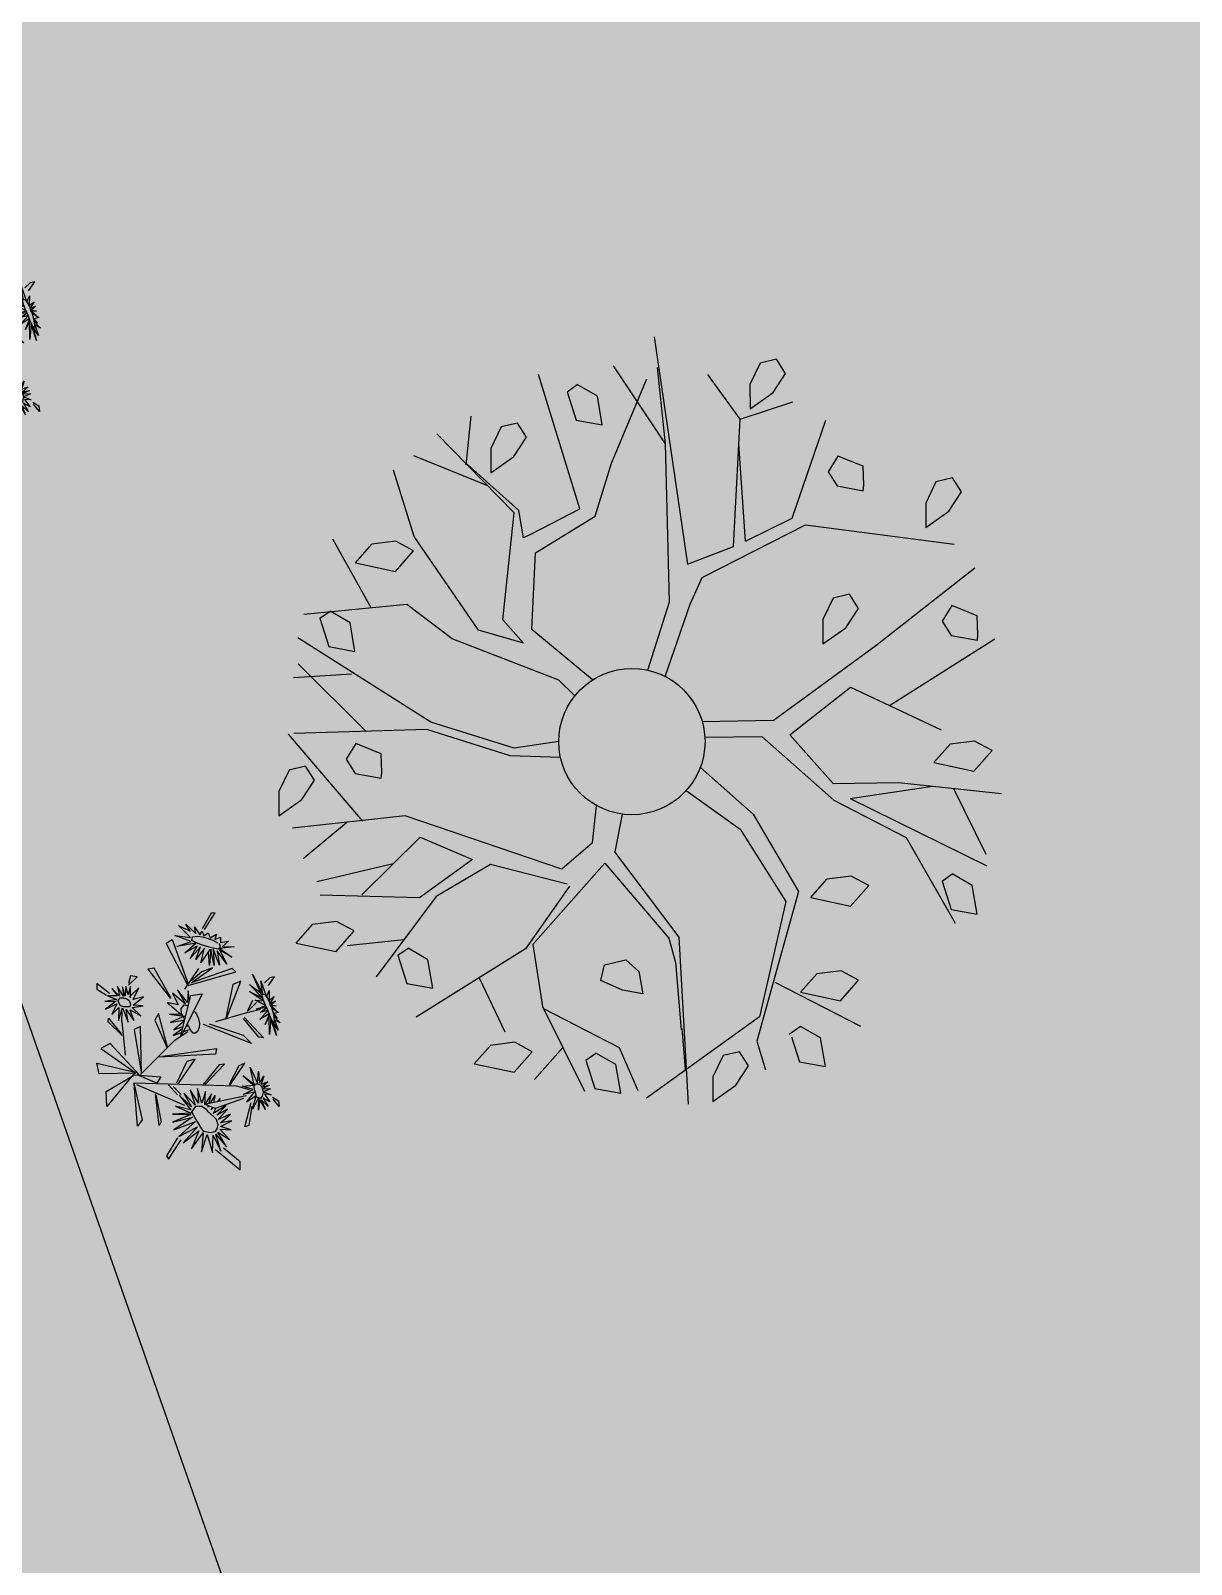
# Model space of a CAD drawing. Header units: millimetres. Extents: x 603733 to 1211550, y 1310999 to 2622648.
# Drawn here: x 605902.5 to 605907.51, y 1311130.13 to 1311136.74 of the extents above; entities that cross this region are included whole.
import ezdxf

# ---------------------------------------------------------------- set-up
doc = ezdxf.new("R2010")
doc.units = ezdxf.units.MM
for name, color, linetype in [('ARBOLES', 102, 'Continuous'), ('FLORES', 7, 'Continuous'), ('MUEBLES', 1, 'Continuous'), ('PALME-1', 82, 'Continuous')]:
    doc.layers.add(name, color=color, linetype=linetype)

# ---------------------------------------------------------------- blocks, each defined once
blk = doc.blocks.new('A$C48C97B70')
at = {"layer": 'PALME-1', "lineweight": 5}
for p, q in [((2.072, 6.54), (2.171, 6.533)), ((2.216, 6.497), (2.072, 6.54)), ((2.315, 6.6), (2.309, 6.418)), ((2.41, 6.325), (2.315, 6.6)), ((2.552, 6.547), (2.605, 6.122)), ((2.687, 6.026), (2.552, 6.547)), ((2.903, 6.407), (2.793, 5.89)), ((2.912, 5.72), (2.903, 6.407)), ((2.109, 6.384), (2.41, 6.325)), ((2.556, 6.176), (2.109, 6.384)), ((3.221, 6.198), (3.009, 5.561)), ((3.129, 5.334), (3.221, 6.198)), ((2.171, 6.148), (2.687, 6.026)), ((2.793, 5.89), (2.171, 6.148)), ((3.21, 5.152), (3.477, 5.948)), ((3.477, 5.948), (3.277, 4.976)), ((2.251, 5.877), (2.912, 5.72)), ((3.009, 5.561), (2.251, 5.877)), ((2.388, 5.472), (3.129, 5.334)), ((3.21, 5.152), (2.388, 5.472)), ((3.277, 4.976), (3.756, 5.506)), ((3.756, 5.506), (3.328, 4.818)), ((2.535, 5.1), (3.277, 4.976)), ((3.328, 4.818), (2.535, 5.1)), ((3.909, 4.977), (3.328, 4.818)), ((3.377, 4.635), (3.909, 4.977)), ((2.683, 4.767), (3.377, 4.635)), ((3.409, 4.484), (2.683, 4.767)), ((3.925, 4.65), (3.409, 4.484)), ((3.435, 4.33), (3.925, 4.65)), ((5.099, 4.709), (4.7, 4.004)), ((4.863, 4.035), (5.099, 4.709)), ((5.621, 4.675), (4.863, 4.035)), ((5.049, 4.06), (5.621, 4.675)), ((4.516, 3.959), (4.561, 4.59)), ((4.561, 4.59), (4.7, 4.004)), ((5.248, 4.076), (5.963, 4.571)), ((5.963, 4.571), (5.505, 4.079)), ((4.221, 3.864), (4.266, 4.448)), ((4.266, 4.448), (4.368, 3.915)), ((1.619, 4.431), (2.125, 3.798)), ((1.959, 3.803), (1.619, 4.431)), ((2.169, 4.399), (2.125, 3.798)), ((2.314, 3.783), (2.169, 4.399)), ((2.871, 4.392), (3.435, 4.33)), ((3.454, 4.176), (2.871, 4.392)), ((3.893, 4.364), (3.454, 4.176)), ((3.464, 4.032), (3.893, 4.364)), ((5.691, 4.07), (6.298, 4.391)), ((6.298, 4.391), (5.897, 4.047)), ((1.109, 4.315), (1.959, 3.803)), ((1.771, 3.798), (1.109, 4.315)), ((2.483, 4.305), (2.467, 3.763)), ((2.621, 3.736), (2.483, 4.305)), ((3.945, 3.747), (4.03, 4.282)), ((4.03, 4.282), (4.076, 3.806)), ((0.788, 4.157), (1.318, 3.745)), ((1.572, 3.782), (0.788, 4.157)), ((2.742, 4.179), (2.773, 3.702)), ((2.911, 3.665), (2.742, 4.179)), ((3.012, 4.138), (3.464, 4.032)), ((3.469, 3.911), (3.012, 4.138)), ((6.068, 4.019), (6.59, 4.15)), ((6.59, 4.15), (6.19, 3.993)), ((2.956, 4.034), (3.027, 3.628)), ((3.19, 3.57), (2.956, 4.034)), ((3.468, 3.739), (3.827, 4.113)), ((3.827, 4.113), (3.469, 3.911)), ((3.685, 3.61), (3.842, 4.104)), ((3.842, 4.104), (3.836, 3.693)), ((5.327, 3.442), (4.863, 4.035)), ((5.049, 4.06), (5.724, 3.492)), ((5.724, 3.492), (5.248, 4.076)), ((5.505, 4.079), (6.145, 3.565)), ((6.145, 3.565), (5.691, 4.07)), ((5.897, 4.047), (6.422, 3.625)), ((0.485, 3.926), (0.936, 3.651)), ((1.136, 3.706), (0.485, 3.926)), ((4.964, 3.413), (4.516, 3.959)), ((4.7, 4.004), (5.327, 3.442)), ((6.422, 3.625), (6.068, 4.019)), ((6.261, 3.976), (6.658, 3.683)), ((6.462, 3.919), (6.749, 3.967)), ((6.749, 3.967), (6.592, 3.874)), ((3.181, 3.857), (3.468, 3.739)), ((3.462, 3.617), (3.181, 3.857)), ((4.544, 3.399), (4.221, 3.864)), ((4.368, 3.915), (4.964, 3.413)), ((6.658, 3.683), (6.462, 3.919)), ((6.706, 3.831), (6.813, 3.725)), ((1.318, 3.745), (0.768, 3.135)), ((1.771, 3.798), (1.195, 3.13)), ((1.195, 3.13), (1.572, 3.782)), ((1.595, 3.144), (1.959, 3.803)), ((2.125, 3.798), (1.595, 3.144)), ((1.958, 3.173), (2.314, 3.783)), ((2.467, 3.763), (1.958, 3.173)), ((2.375, 3.225), (2.621, 3.736)), ((4.254, 3.401), (3.945, 3.747)), ((4.076, 3.806), (4.544, 3.399)), ((6.813, 3.725), (6.759, 3.809)), ((0.236, 3.642), (0.655, 3.551)), ((0.772, 3.596), (0.236, 3.642)), ((0.936, 3.651), (0.485, 3.15)), ((0.768, 3.135), (1.136, 3.706)), ((2.773, 3.702), (2.375, 3.225)), ((2.661, 3.273), (2.911, 3.665)), ((3.027, 3.628), (2.661, 3.273)), ((3.836, 3.693), (4.254, 3.401)), ((0.588, 3.523), (0.242, 3.171)), ((0.485, 3.15), (0.772, 3.596)), ((2.982, 3.339), (3.19, 3.57)), ((3.302, 3.524), (2.982, 3.339)), ((3.581, 3.546), (3.927, 3.415)), ((3.927, 3.415), (3.685, 3.61)), ((0.108, 3.437), (0.277, 3.37)), ((0.398, 3.434), (0.108, 3.437)), ((0.242, 3.171), (0.398, 3.434)), ((0.172, 3.309), (0.083, 3.188)), ((3.333, 3.347), (3.387, 2.981)), ((3.494, 3.304), (3.845, 3.186)), ((0.083, 3.188), (0.123, 3.278)), ((3.248, 3.258), (2.731, 3.212)), ((2.731, 3.212), (3.134, 3.129)), ((3.387, 2.981), (3.248, 3.258)), ((3.134, 3.129), (3.331, 2.658)), ((3.534, 3.189), (3.34, 2.708)), ((3.845, 3.186), (3.534, 3.189)), ((2.517, 3.065), (2.973, 2.919)), ((3.058, 3.034), (2.517, 3.065)), ((3.331, 2.658), (3.058, 3.034)), ((3.34, 2.708), (3.598, 3.029)), ((3.598, 3.029), (4.106, 2.989)), ((2.973, 2.919), (3.27, 2.374)), ((3.647, 2.918), (3.373, 2.451)), ((4.106, 2.989), (3.647, 2.918)), ((2.305, 2.87), (2.804, 2.657)), ((2.885, 2.79), (2.305, 2.87)), ((3.27, 2.374), (2.885, 2.79)), ((3.373, 2.451), (3.71, 2.789)), ((3.71, 2.789), (4.331, 2.805)), ((4.331, 2.805), (3.785, 2.652)), ((2.103, 2.613), (2.646, 2.352)), ((2.729, 2.522), (2.103, 2.613)), ((2.804, 2.657), (3.166, 1.967)), ((3.785, 2.652), (3.45, 2.173)), ((3.166, 1.967), (2.729, 2.522)), ((3.45, 2.173), (3.866, 2.519)), ((3.866, 2.519), (4.646, 2.527)), ((4.646, 2.527), (3.953, 2.391)), ((3.953, 2.391), (3.586, 1.876)), ((1.871, 2.113), (2.646, 2.352)), ((2.646, 2.352), (3.06, 1.619)), ((4.066, 2.239), (4.908, 2.274)), ((4.908, 2.274), (4.172, 2.112)), ((1.792, 1.596), (2.581, 2.199)), ((2.581, 2.199), (1.871, 2.113)), ((3.06, 1.619), (2.581, 2.199)), ((3.586, 1.876), (4.066, 2.239)), ((3.926, 1.441), (4.066, 2.239)), ((4.172, 2.112), (3.926, 1.441)), ((4.35, 1.136), (4.172, 2.112)), ((2.516, 2.023), (1.792, 1.596)), ((2.516, 2.023), (2.926, 1.242)), ((4.3, 1.974), (5.183, 1.983)), ((4.3, 1.974), (4.35, 1.136)), ((5.183, 1.983), (4.444, 1.835)), ((2.457, 1.832), (1.821, 1.24)), ((2.926, 1.242), (2.457, 1.832)), ((4.444, 1.835), (4.68, 0.999)), ((4.68, 0.999), (4.639, 1.669)), ((4.639, 1.669), (5.461, 1.659)), ((5.461, 1.659), (4.789, 1.558)), ((1.821, 1.24), (2.399, 1.582)), ((2.399, 1.582), (2.764, 0.846)), ((4.789, 1.558), (5.053, 0.924)), ((5.053, 0.924), (4.963, 1.444)), ((4.963, 1.444), (5.636, 1.437)), ((2.369, 1.398), (1.925, 0.874)), ((2.764, 0.846), (2.369, 1.398)), ((5.636, 1.437), (5.112, 1.358)), ((5.112, 1.358), (5.431, 0.925)), ((5.431, 0.925), (5.223, 1.3)), ((5.289, 1.268), (5.782, 1.241)), ((5.782, 1.241), (5.48, 1.184)), ((1.925, 0.874), (2.347, 1.192)), ((2.347, 1.192), (2.647, 0.589)), ((5.48, 1.184), (5.67, 0.964)), ((5.67, 0.964), (5.609, 1.136)), ((5.724, 1.097), (5.874, 1.11)), ((5.874, 1.11), (5.78, 1.08)), ((2.338, 1.019), (2.097, 0.538)), ((2.647, 0.589), (2.338, 1.019)), ((2.097, 0.538), (2.337, 0.894)), ((2.338, 0.821), (2.539, 0.37)), ((2.351, 0.612), (2.242, 0.343)), ((2.539, 0.37), (2.351, 0.612)), ((2.242, 0.343), (2.366, 0.476)), ((2.384, 0.355), (2.464, 0.229)), ((2.464, 0.229), (2.394, 0.298))]:
    blk.add_line(p, q, dxfattribs=at)
for points in [[(2.17, 6.478), (2.241, 6.61), (2.176, 6.535)], [(2.155, 6.219), (2.027, 6.48), (2.16, 6.356)], [(2.156, 6.01), (2.325, 6.474), (2.155, 6.219)], [(2.17, 5.812), (1.897, 6.276), (2.16, 5.937)], [(2.191, 5.641), (2.448, 6.263), (2.17, 5.812)], [(2.271, 5.255), (2.584, 6.015), (2.227, 5.436)], [(2.227, 5.436), (1.748, 5.928), (2.191, 5.641)], [(4.907, 5.267), (5.211, 5.884), (5.087, 5.37)], [(4.545, 5.014), (4.834, 5.833), (4.75, 5.166)], [(5.242, 5.447), (5.588, 5.859), (5.357, 5.498)], [(5.621, 5.597), (5.824, 5.804), (5.752, 5.637)], [(4.393, 4.884), (4.496, 5.717), (4.256, 4.754)], [(5.87, 5.669), (6.018, 5.646), (5.926, 5.682)], [(2.418, 4.824), (2.773, 5.631), (2.346, 5.01)], [(5.424, 5.526), (5.918, 5.521), (5.621, 5.597)], [(2.346, 5.01), (1.67, 5.556), (2.271, 5.255)], [(4.256, 4.754), (4.053, 5.439), (4.142, 4.634)], [(5.087, 5.37), (5.76, 5.335), (5.242, 5.447)], [(2.57, 4.504), (2.932, 5.265), (2.495, 4.652)], [(4.75, 5.166), (5.571, 5.125), (4.907, 5.267)], [(2.418, 4.824), (1.666, 5.198), (2.495, 4.652)], [(4.019, 4.489), (3.686, 5.027), (4.142, 4.634)], [(4.393, 4.884), (5.273, 4.819), (4.545, 5.014)], [(2.749, 4.211), (3.062, 4.925), (2.665, 4.34)], [(4.142, 4.634), (4.98, 4.546), (4.256, 4.754)], [(2.495, 4.652), (1.781, 4.688), (2.57, 4.504)], [(3.836, 4.239), (3.531, 4.739), (3.925, 4.367)], [(2.665, 4.34), (2.047, 4.205), (2.57, 4.504)], [(2.936, 3.961), (3.195, 4.526), (2.84, 4.084)], [(3.681, 3.983), (3.437, 4.467), (3.752, 4.108)], [(3.925, 4.367), (4.703, 4.31), (4.019, 4.489)], [(3.112, 3.763), (3.275, 4.247), (3.03, 3.852)], [(3.752, 4.108), (4.371, 4.052), (3.836, 4.239)], [(2.84, 4.084), (2.267, 3.963), (2.749, 4.211)], [(3.551, 3.72), (3.388, 4.212), (3.624, 3.876)], [(3.03, 3.852), (2.492, 3.783), (2.936, 3.961)], [(3.325, 3.56), (3.354, 3.929), (3.235, 3.642)], [(3.624, 3.876), (4.134, 3.884), (3.681, 3.983)], [(4.023, 3.434), (4.383, 3.838), (4.165, 3.413)], [(4.318, 3.383), (4.671, 3.85), (4.469, 3.347)], [(3.235, 3.642), (2.716, 3.653), (3.112, 3.763)], [(3.504, 3.607), (3.861, 3.703), (3.551, 3.72)], [(3.73, 3.458), (4.128, 3.79), (3.902, 3.447)], [(4.618, 3.304), (4.996, 3.811), (4.797, 3.243)], [(2.892, 3.311), (2.453, 3.629), (2.757, 3.26)], [(3.173, 3.397), (2.712, 3.637), (3.007, 3.35)], [(4.951, 3.181), (5.513, 3.622), (4.797, 3.243)], [(2.614, 3.199), (2.169, 3.579), (2.474, 3.131)], [(2.338, 3.057), (1.86, 3.471), (2.176, 2.959)], [(3.291, 3.426), (3.14, 3.089), (3.173, 3.397)], [(3.608, 3.461), (3.828, 3.163), (3.73, 3.458)], [(3.902, 3.447), (4.096, 2.975), (4.023, 3.434)], [(4.165, 3.413), (4.34, 2.817), (4.318, 3.383)], [(3.007, 3.35), (2.918, 2.847), (2.892, 3.311)], [(3.524, 3.316), (3.359, 2.985), (3.577, 3.207)], [(4.469, 3.347), (4.701, 2.603), (4.618, 3.304)], [(5.122, 3.102), (5.935, 3.312), (4.951, 3.181)], [(2.757, 3.26), (2.714, 2.641), (2.614, 3.199)], [(3.577, 3.207), (4.054, 3.003), (3.645, 3.048)], [(4.797, 3.243), (5.023, 2.432), (4.951, 3.181)], [(2.039, 2.865), (1.395, 3.175), (2.176, 2.959)], [(2.474, 3.131), (2.407, 2.354), (2.338, 3.057)], [(5.122, 3.102), (5.384, 2.259), (5.298, 3.008)], [(3.645, 3.048), (3.314, 2.661), (3.689, 2.935)], [(5.298, 3.008), (6.166, 3.04), (5.516, 2.873)], [(2.176, 2.959), (2.13, 2.118), (2.039, 2.865)], [(3.689, 2.935), (4.213, 2.799), (3.735, 2.799)], [(1.889, 2.751), (1.05, 2.782), (2.039, 2.865)], [(3.735, 2.799), (3.284, 2.372), (3.778, 2.649)], [(5.516, 2.873), (5.778, 2.094), (5.667, 2.764)], [(1.889, 2.751), (1.814, 1.872), (1.737, 2.622)], [(5.667, 2.764), (6.352, 2.708), (5.829, 2.634)], [(1.737, 2.622), (0.883, 2.467), (1.554, 2.443)], [(3.778, 2.649), (4.355, 2.548), (3.815, 2.498)], [(5.829, 2.634), (6.043, 1.995), (5.957, 2.518)], [(3.815, 2.498), (3.259, 1.952), (3.845, 2.347)], [(5.957, 2.518), (6.468, 2.348), (6.047, 2.431)], [(1.554, 2.443), (1.465, 1.626), (1.429, 2.305)], [(6.097, 2.378), (6.274, 1.917), (6.236, 2.221)], [(1.429, 2.305), (0.772, 2.102), (1.299, 2.143)], [(3.845, 2.347), (4.468, 2.241), (3.872, 2.159)], [(6.236, 2.221), (6.503, 2.108), (6.321, 2.114)], [(1.299, 2.143), (1.227, 1.473), (1.198, 2.002)], [(3.872, 2.159), (3.253, 1.588), (3.887, 1.994)], [(3.887, 1.994), (4.536, 1.694), (3.872, 2.159)], [(1.198, 2.002), (0.737, 1.726), (1.13, 1.897)], [(3.895, 1.806), (4.452, 1.178), (3.887, 1.994)], [(6.394, 2.016), (6.426, 1.87), (6.427, 1.969)], [(1.092, 1.835), (1.018, 1.347), (0.99, 1.652)], [(3.895, 1.806), (3.264, 1.188), (3.891, 1.606)], [(0.99, 1.652), (0.753, 1.484), (0.93, 1.529)], [(3.891, 1.606), (4.315, 0.848), (3.87, 1.351)], [(0.88, 1.418), (0.879, 1.268), (0.858, 1.364)], [(3.87, 1.351), (3.296, 0.762), (3.843, 1.166)], [(3.843, 1.166), (4.104, 0.531), (3.8, 0.963)], [(3.8, 0.963), (3.329, 0.481), (3.756, 0.796)], [(3.756, 0.796), (3.836, 0.264), (3.718, 0.676)], [(3.694, 0.607), (3.365, 0.24), (3.618, 0.413)], [(3.618, 0.413), (3.639, 0.123), (3.562, 0.288)], [(3.507, 0.179), (3.392, 0.083), (3.48, 0.128)]]:
    blk.add_lwpolyline(points, dxfattribs=at)
for centre, start, end in [((5.589, 6.144), 171.0105, 231.4464), ((6.694, 2.334), 100.4762, 160.9122), ((4.041, 0.074), 99.9493, 160.3853), ((0.46, 1.763), 329.1163, 29.5523), ((3.594, 0.025), 32.0006, 92.4366)]:
    blk.add_arc(centre, 3.435, start, end, dxfattribs=at)
at = {"layer": 'PALME-1', "lineweight": 5, "extrusion": (0, 0, -1)}
for centre, major_axis, start_param, end_param in [((0.035, 3.843), (2.429, 2.429), -0.156897, 0.89791), ((5.421, 0.645), (-2.429, 2.429), 0.173647, 1.228454), ((1.947, 0.368), (-2.429, 2.429), 0.182844, 1.237651), ((5.771, 0.927), (2.429, 2.429), 3.700109, 4.754916), ((6.759, 4.372), (-2.429, 2.429), 4.173367, 5.228174)]:
    blk.add_ellipse(centre, major_axis=major_axis, ratio=1, start_param=start_param, end_param=end_param, dxfattribs=at)
blk = doc.blocks.new('p_arbol04')
at = {"layer": 'ARBOLES'}
for p, q in [((-0.623, 1.751), (-0.408, 2.362)), ((0.051, 1.875), (0.346, 2.362)), ((0.761, 1.696), (0.543, 2.316)), ((0.739, 1.388), (0.805, 2.293)), ((0.772, 1.945), (1.1, 2.177)), ((-1.003, 0.765), (-1.206, 2.042)), ((-0.408, 1.55), (-1.03, 2.13)), ((-1.41, 1.113), (-1.364, 1.898)), ((0.778, 1.371), (0.783, 1.942)), ((1.121, 1.006), (1.721, 1.988)), ((-1.138, 1.515), (-1.476, 1.85)), ((-0.178, 0.97), (0.051, 1.875)), ((-1.98, 0.646), (-1.849, 1.574)), ((-1.07, 0.749), (-1.815, 1.547)), ((-0.375, 1.086), (-0.408, 1.55)), ((1.984, 0.831), (2.181, 1.574)), ((0.018, 0.878), (0.739, 1.388)), ((2.581, 1.481), (1.362, 0.043)), ((0.636, 1.196), (0.778, 1.371)), ((1.571, 1.059), (2.283, 1.298)), ((1.984, 0.831), (2.41, 1.295)), ((0.704, 1.166), (0.636, 1.196)), ((0.708, 1.165), (1.121, 1.006)), ((-1.718, 0.414), (-2.406, 1.04)), ((-0.047, 0.205), (-0.375, 1.086)), ((0.117, 0.646), (0.608, 1.04)), ((0.608, 1.04), (1.158, 0.873)), ((1.158, 0.873), (1.571, 1.059)), ((-0.014, 0.623), (-0.178, 0.97)), ((2.541, 0.507), (2.64, 0.947)), ((-2.079, 0.738), (-2.537, 0.808)), ((-0.71, 0.11), (-1.003, 0.765)), ((-0.014, 0.623), (0.018, 0.878)), ((1.034, -0.05), (1.984, 0.831)), ((-0.777, 0.094), (-1.07, 0.749)), ((0.136, -0.002), (0.117, 0.646)), ((-2.144, -0.12), (-2.668, 0.507)), ((-2.077, 0.227), (-2.603, 0.599)), ((1.722, -0.143), (2.541, 0.507)), ((2.541, 0.507), (2.934, 0.275)), ((-1.194, -0.839), (-1.718, 0.414)), ((1.82, -0.189), (2.383, 0.381)), ((-1.768, 0.206), (-2.439, 0.251)), ((-1.768, 0.206), (-1.62, -0.236)), ((-0.057, 0.021), (-0.047, 0.205)), ((-2.489, -0.25), (-2.832, 0.066)), ((-0.515, -0.225), (-0.777, 0.094)), ((-0.425, -0.127), (-0.71, 0.11)), ((1.362, 0.043), (1.722, -0.143)), ((-1.62, -0.236), (-2.144, -0.12)), ((0.496, -0.29), (1.034, -0.05)), ((1.132, -0.189), (1.362, -0.12)), ((1.362, -0.12), (2.246, -0.468)), ((2.214, -0.352), (3, -0.027)), ((-2.046, -0.213), (-2.865, -0.282)), ((-1.554, -0.375), (-2.046, -0.213)), ((0.551, -0.431), (1.132, -0.189)), ((1.82, -0.189), (2.214, -0.352)), ((-1.259, -0.955), (-1.554, -0.375)), ((2.246, -0.468), (2.934, -1.488)), ((-1.882, -1.048), (-2.898, -0.746)), ((-0.866, -0.885), (-0.616, -0.706)), ((-0.866, -0.885), (-1.194, -0.839)), ((-2.313, -0.92), (-2.505, -1.372)), ((-1.259, -0.978), (-1.882, -1.048)), ((-0.53, -0.911), (-0.801, -1.071)), ((0.394, -1.003), (0.706, -1.349)), ((0.866, -1.332), (0.474, -0.903)), ((-1.816, -1.071), (-2.144, -1.465)), ((-0.995, -1.071), (-1.816, -1.071)), ((-0.925, -1.07), (-1.039, -1.872)), ((-0.995, -1.07), (-0.925, -1.07)), ((-0.803, -1.07), (-0.978, -1.928)), ((-0.803, -1.071), (-0.801, -1.071)), ((-0.036, -1.178), (0.018, -1.72)), ((0.182, -1.14), (0.182, -1.72)), ((0.706, -1.349), (0.706, -2.138)), ((0.866, -1.332), (1.886, -1.558)), ((-2.144, -1.465), (-2.439, -2.184)), ((-2.153, -1.476), (-1.98, -2.161)), ((0.87, -1.512), (0.805, -2.045)), ((0.87, -1.512), (1.493, -1.628)), ((1.493, -1.628), (1.722, -2.416)), ((1.886, -1.558), (2.902, -1.744)), ((0.018, -1.72), (-0.178, -2.393)), ((0.182, -1.72), (-0.047, -2.416)), ((-2.287, -1.813), (-2.636, -1.813)), ((-1.039, -1.872), (-1.152, -2.045)), ((-0.978, -1.928), (-1.955, -2.892)), ((1.591, -1.966), (2.574, -2.254)), ((-1.152, -2.045), (-1.536, -2.447)), ((0.706, -2.138), (0.87, -2.787)), ((0.805, -2.045), (1.165, -2.44)), ((-1.98, -2.161), (-2.144, -2.509)), ((0.805, -2.231), (1.132, -3.437)), ((0.805, -2.231), (1.328, -2.67)), ((-1.525, -2.442), (-1.759, -2.685)), ((-0.047, -2.416), (-1.194, -2.973)), ((-0.178, -2.393), (-1.03, -2.857)), ((1.165, -2.44), (1.657, -3.135)), ((-1.03, -2.857), (-2.144, -2.602)), ((-0.735, -2.764), (-0.539, -3.53)), ((0.87, -2.787), (0.608, -3.553)), ((1.427, -2.811), (1.198, -3.367))]:
    blk.add_line(p, q, dxfattribs=at)
at = {"layer": 'ARBOLES', "color": 1}
for p, q in [((-0.431, 2.094), (-0.267, 1.802)), ((-0.431, 2.094), (-0.229, 2.094)), ((-0.079, 1.961), (-0.229, 2.094)), ((-0.965, 2.011), (-1.091, 1.802)), ((-0.965, 2.011), (-0.866, 1.988)), ((-0.829, 1.802), (-0.866, 1.988)), ((-0.042, 1.802), (-0.079, 1.961)), ((1.196, 1.935), (1.008, 1.882)), ((1.308, 1.855), (1.196, 1.935)), ((-1.091, 1.802), (-0.979, 1.616)), ((-0.979, 1.616), (-0.829, 1.802)), ((-0.267, 1.802), (-0.042, 1.802)), ((1.008, 1.882), (0.858, 1.749)), ((1.271, 1.722), (1.308, 1.855)), ((0.858, 1.749), (1.083, 1.696)), ((1.083, 1.696), (1.271, 1.722)), ((1.772, 1.719), (1.646, 1.51)), ((1.772, 1.719), (1.87, 1.696)), ((1.908, 1.51), (1.87, 1.696)), ((1.646, 1.51), (1.758, 1.324)), ((1.758, 1.324), (1.908, 1.51)), ((-2.254, 1.324), (-2.404, 1.191)), ((-2.066, 1.377), (-2.254, 1.324)), ((-1.954, 1.298), (-2.066, 1.377)), ((-1.991, 1.165), (-1.954, 1.298)), ((-2.404, 1.191), (-2.179, 1.138)), ((-2.179, 1.138), (-1.991, 1.165)), ((-1.691, 1.085), (-1.729, 0.953)), ((-1.541, 1.112), (-1.691, 1.085)), ((-1.466, 0.899), (-1.541, 1.112)), ((-1.729, 0.953), (-1.616, 0.767)), ((-1.579, 0.793), (-1.466, 0.899)), ((-1.616, 0.767), (-1.579, 0.793)), ((2.808, 0.634), (2.658, 0.501)), ((2.995, 0.687), (2.808, 0.634)), ((3.108, 0.608), (2.995, 0.687)), ((3.07, 0.475), (3.108, 0.608)), ((-3.093, 0.395), (-2.928, 0.103)), ((-3.093, 0.395), (-2.891, 0.395)), ((-2.741, 0.262), (-2.891, 0.395)), ((2.658, 0.501), (2.883, 0.448)), ((2.883, 0.448), (3.07, 0.475)), ((-2.703, 0.103), (-2.741, 0.262)), ((-2.928, 0.103), (-2.703, 0.103)), ((-2.614, -0.298), (-2.741, -0.507)), ((-2.614, -0.298), (-2.516, -0.322)), ((-2.479, -0.507), (-2.516, -0.322)), ((2.695, -0.322), (2.658, -0.454)), ((2.845, -0.295), (2.695, -0.322)), ((2.92, -0.507), (2.845, -0.295)), ((2.658, -0.454), (2.77, -0.64)), ((-2.741, -0.507), (-2.628, -0.693)), ((-2.628, -0.693), (-2.479, -0.507)), ((2.77, -0.64), (2.808, -0.613)), ((2.808, -0.613), (2.92, -0.507)), ((1.758, -1.091), (1.608, -1.224)), ((1.945, -1.038), (1.758, -1.091)), ((2.058, -1.118), (1.945, -1.038)), ((2.02, -1.251), (2.058, -1.118)), ((3.033, -1.091), (2.883, -1.224)), ((3.22, -1.038), (3.033, -1.091)), ((3.333, -1.118), (3.22, -1.038)), ((3.295, -1.251), (3.333, -1.118)), ((1.608, -1.224), (1.833, -1.277)), ((1.833, -1.277), (2.02, -1.251)), ((2.883, -1.224), (3.108, -1.277)), ((3.108, -1.277), (3.295, -1.251)), ((-2.868, -1.357), (-2.703, -1.649)), ((-2.868, -1.357), (-2.666, -1.357)), ((-2.516, -1.489), (-2.666, -1.357)), ((-2.479, -1.649), (-2.516, -1.489)), ((-1.669, -1.683), (-1.552, -1.621)), ((-1.552, -1.621), (-1.406, -1.724)), ((-2.703, -1.649), (-2.479, -1.649)), ((-1.61, -1.869), (-1.669, -1.683)), ((-1.406, -1.724), (-1.406, -1.869)), ((-1.523, -2.014), (-1.61, -1.869)), ((-1.406, -1.869), (-1.523, -2.014)), ((2.395, -1.834), (2.358, -1.967)), ((2.545, -1.808), (2.395, -1.834)), ((2.62, -2.02), (2.545, -1.808)), ((2.358, -1.967), (2.47, -2.153)), ((-2.239, -2.024), (-2.366, -2.233)), ((-2.239, -2.024), (-2.141, -2.047)), ((-2.104, -2.233), (-2.141, -2.047)), ((2.47, -2.153), (2.508, -2.126)), ((2.508, -2.126), (2.62, -2.02)), ((-2.366, -2.233), (-2.254, -2.418)), ((-2.254, -2.418), (-2.104, -2.233)), ((-0.019, -2.525), (0.146, -2.817)), ((-0.019, -2.525), (0.183, -2.525)), ((0.333, -2.657), (0.183, -2.525)), ((1.481, -2.551), (1.646, -2.843)), ((1.481, -2.551), (1.683, -2.551)), ((1.833, -2.684), (1.683, -2.551)), ((0.371, -2.817), (0.333, -2.657)), ((1.87, -2.843), (1.833, -2.684)), ((-1.466, -2.843), (-1.654, -2.896)), ((-1.354, -2.923), (-1.466, -2.843)), ((0.146, -2.817), (0.371, -2.817)), ((1.646, -2.843), (1.87, -2.843)), ((-1.654, -2.896), (-1.804, -3.029)), ((-1.391, -3.055), (-1.354, -2.923)), ((-1.194, -2.973), (-1.325, -3.182)), ((-0.656, -2.976), (-0.491, -3.268)), ((-0.656, -2.976), (-0.454, -2.976)), ((-0.304, -3.109), (-0.454, -2.976)), ((-1.804, -3.029), (-1.579, -3.082)), ((-1.579, -3.082), (-1.391, -3.055)), ((-0.866, -3.162), (-0.979, -3.135)), ((-0.267, -3.268), (-0.304, -3.109)), ((-0.979, -3.162), (-1.091, -3.347)), ((-0.829, -3.347), (-0.866, -3.162)), ((-0.491, -3.268), (-0.267, -3.268)), ((0.797, -3.245), (0.671, -3.454)), ((0.797, -3.245), (0.896, -3.268)), ((0.933, -3.454), (0.896, -3.268)), ((-1.091, -3.347), (-0.979, -3.533)), ((-0.979, -3.533), (-0.829, -3.347)), ((0.671, -3.454), (0.783, -3.639)), ((0.783, -3.639), (0.933, -3.454))]:
    blk.add_line(p, q, dxfattribs=at)
at = {"layer": 'ARBOLES'}
blk.add_circle((-0.03, -0.578), 0.6, dxfattribs=at)
blk = doc.blocks.new('FLORES-1')
at = {"color": 86, "linetype": 'Continuous'}
for p, q in [((0.0502, 0.3848), (0.0451, 0.4218)), ((0.05, 0.3824), (0.0606, 0.2806)), ((0.0541, 0.3853), (0.0678, 0.4185)), ((-0.1586, 0.1554), (-0.182, 0.2829)), ((0.2296, 0.2941), (0.188, 0.2313)), ((-0.188, 0.2719), (-0.1829, 0.1807)), ((-0.1829, 0.1807), (-0.1586, 0.1554)), ((0.0557, 0.1455), (-0.0023, 0.0095)), ((-0.1406, 0.0986), (-0.0275, -0.0132)), ((-0.0736, 0.0879), (-0.1048, 0.1009)), ((-0.0638, 0.0765), (-0.1013, 0.0899)), ((0.1682, 0.0169), (0.0701, -0.0123)), ((0.1682, 0.0169), (0.1963, 0.029))]:
    blk.add_line(p, q, dxfattribs=at)
at = {"color": 1, "linetype": 'Continuous'}
for p, q in [((0.0557, 0.1455), (0.0644, 0.1919)), ((0.0694, 0.1775), (0.0686, 0.1992)), ((-0.1826, 0.183), (-0.1963, 0.1686))]:
    blk.add_line(p, q, dxfattribs=at)
for points in [[(0.0843, 0.4415), (0.1519, 0.4398), (0.0851, 0.4466), (0.1237, 0.4554), (0.0719, 0.4528), (0.087, 0.4679), (0.0598, 0.4564), (0.0644, 0.4745), (0.0512, 0.4555), (0.05, 0.4737), (0.0445, 0.4574), (0.0356, 0.4701), (0.04, 0.4568), (0.023, 0.465), (0.0327, 0.4567), (0.0146, 0.4695), (0.017, 0.4544), (-0.0006, 0.459), (0.0112, 0.4507), (-0.0168, 0.4622), (-0.0012, 0.4499), (-0.0353, 0.4479), (-0.0044, 0.4423), (-0.0473, 0.4368), (0.006, 0.4404), (-0.0372, 0.4185), (0.0161, 0.4395), (-0.0041, 0.418), (0.022, 0.4431), (0.0165, 0.4087), (0.0327, 0.4423), (0.0357, 0.4179), (0.0416, 0.4419), (0.0499, 0.4103), (0.0484, 0.4411), (0.0759, 0.4171), (0.0647, 0.4387), (0.107, 0.4117), (0.074, 0.4402), (0.1266, 0.4197), (0.0889, 0.442)], [(0.2705, 0.347), (0.2429, 0.3072), (0.2804, 0.3342), (0.258, 0.2969), (0.2888, 0.3243), (0.2683, 0.2818), (0.2943, 0.3159), (0.2899, 0.2732), (0.3048, 0.3151), (0.317, 0.2581), (0.3149, 0.3043), (0.3503, 0.2646), (0.3266, 0.3073), (0.374, 0.2869), (0.3444, 0.3131), (0.3691, 0.3087), (0.3321, 0.326), (0.3524, 0.3303), (0.3238, 0.3359), (0.3306, 0.3472), (0.3157, 0.3464), (0.3194, 0.3623), (0.3036, 0.3618), (0.3063, 0.3841), (0.2932, 0.3733), (0.2935, 0.3922), (0.2785, 0.386), (0.2734, 0.4095), (0.2648, 0.3865), (0.2506, 0.4189), (0.2619, 0.3767), (0.2239, 0.4012), (0.2586, 0.3747), (0.2101, 0.3785), (0.2587, 0.3667), (0.2151, 0.3566), (0.2677, 0.3578), (0.2203, 0.3415), (0.2706, 0.3509), (0.2261, 0.3288), (0.2657, 0.3408)], [(-0.1567, 0.3184), (-0.1074, 0.3267), (-0.1607, 0.3288), (-0.1278, 0.3455), (-0.1627, 0.3351), (-0.1477, 0.3554), (-0.1674, 0.3382), (-0.1687, 0.3597), (-0.1757, 0.3388), (-0.1799, 0.3602), (-0.1812, 0.3378), (-0.1913, 0.3587), (-0.1918, 0.3359), (-0.209, 0.3539), (-0.1996, 0.3356), (-0.227, 0.3423), (-0.2093, 0.3278), (-0.2388, 0.3327), (-0.212, 0.3203), (-0.2443, 0.321), (-0.2086, 0.3167), (-0.2379, 0.3007), (-0.2016, 0.3168), (-0.2278, 0.2858), (-0.1944, 0.3107), (-0.202, 0.2765), (-0.1824, 0.3103), (-0.1757, 0.2753), (-0.1731, 0.3099), (-0.1516, 0.2824), (-0.1631, 0.3203), (-0.1228, 0.2957), (-0.1609, 0.3149)], [(0.1492, 0.2314), (0.1787, 0.2393), (0.1468, 0.2235), (0.194, 0.2102), (0.1441, 0.2166), (0.1902, 0.1927), (0.1504, 0.1953), (0.1705, 0.1668), (0.1205, 0.1923), (0.135, 0.1586), (0.1116, 0.1996), (0.1105, 0.1521), (0.1011, 0.1965)], [(-0.1607, 0.1698), (-0.138, 0.1872), (-0.1604, 0.1558), (-0.1247, 0.1726), (-0.1531, 0.1491), (-0.1072, 0.154), (-0.1492, 0.1403), (-0.1024, 0.1312), (-0.1509, 0.1284), (-0.1042, 0.1101), (-0.1514, 0.1155), (-0.105, 0.094), (-0.1592, 0.1105), (-0.1311, 0.0716), (-0.1697, 0.1079), (-0.1511, 0.054), (-0.1729, 0.1052), (-0.1736, 0.0451), (-0.1819, 0.1072), (-0.1961, 0.0402), (-0.1976, 0.1101), (-0.2207, 0.0464), (-0.2153, 0.1099), (-0.2431, 0.0509), (-0.2278, 0.1094), (-0.2696, 0.068), (-0.2383, 0.119), (-0.2896, 0.093), (-0.2478, 0.1287), (-0.3048, 0.1231), (-0.2566, 0.1442), (-0.3106, 0.1479), (-0.2569, 0.1533), (-0.3042, 0.1688), (-0.2526, 0.161), (-0.2874, 0.186), (-0.2476, 0.1704), (-0.2621, 0.2015), (-0.24, 0.1757), (-0.2373, 0.2132), (-0.23, 0.1793), (-0.2172, 0.2174), (-0.2181, 0.1762), (-0.1992, 0.2152), (-0.2046, 0.1778), (-0.1877, 0.2147), (-0.195, 0.1735)], [(-0.1663, 0.1964), (-0.1605, 0.2062), (-0.1667, 0.1997)], [(-0.1612, 0.1755), (-0.1468, 0.1952), (-0.1625, 0.1833)], [(0.0808, 0.1925), (0.0819, 0.1987), (0.0829, 0.1953)], [(0.0989, 0.1949), (0.0859, 0.1538), (0.0846, 0.1845)], [(-0.1774, 0.1722), (-0.1831, 0.1679), (-0.1789, 0.175)], [(-0.1686, 0.1637), (-0.1716, 0.1614), (-0.1688, 0.1652)], [(0.0795, 0.1808), (0.0705, 0.1454), (0.0695, 0.1728)], [(0.2251, 0.0688), (0.2578, 0.0818), (0.2366, 0.0651), (0.2641, 0.0686), (0.2369, 0.0559), (0.2658, 0.0585), (0.2374, 0.0503), (0.2722, 0.0453), (0.2428, 0.0399), (0.2731, 0.0265), (0.2453, 0.0346), (0.2572, 0.0057), (0.2363, 0.0279), (0.2446, -0.0073), (0.2325, 0.0247), (0.2219, -0.0147), (0.2242, 0.0234), (0.1999, -0.0024), (0.2114, 0.0242), (0.1755, 0.0088), (0.2059, 0.0343), (0.1592, 0.0344), (0.1972, 0.0431), (0.1573, 0.0521), (0.1918, 0.054), (0.1626, 0.0769), (0.1957, 0.0626), (0.188, 0.0948), (0.2015, 0.068), (0.2133, 0.1063), (0.2175, 0.0747), (0.2437, 0.1038), (0.2292, 0.0666)]]:
    blk.add_lwpolyline(points, dxfattribs=at)
at = {"color": 86, "linetype": 'Continuous'}
for points in [[(0.1019, 0.4713), (0.1197, 0.4991), (0.1224, 0.4846), (0.1144, 0.4639)], [(0.0406, 0.3673), (-0.0394, 0.3981), (-0.0323, 0.385), (0.0375, 0.3635)], [(0.0784, 0.4101), (0.0532, 0.3819)], [(0.0598, 0.3181), (0.146, 0.3992), (0.1457, 0.372), (0.0557, 0.3118)], [(0.1944, 0.245), (0.1778, 0.3949), (0.1918, 0.3884), (0.1979, 0.2569), (0.2165, 0.334), (0.2175, 0.2994), (0.2033, 0.2593)], [(0.333, 0.3555), (0.3684, 0.4043), (0.3714, 0.3931), (0.3378, 0.3497)], [(-0.2168, 0.3557), (-0.2345, 0.3682), (-0.251, 0.3638), (-0.2232, 0.3548)], [(0.0616, 0.261), (-0.0092, 0.3439), (-0.0421, 0.3569), (0.0672, 0.2438)], [(-0.2187, 0.2869), (-0.2704, 0.2564), (-0.2691, 0.243), (-0.2082, 0.2891)], [(-0.1698, 0.2986), (-0.1444, 0.2663), (-0.019, -0.0199)], [(-0.1364, 0.2468), (-0.0897, 0.3165), (-0.0903, 0.2963), (-0.1319, 0.2481)], [(-0.1044, 0.1805), (-0.0691, 0.2582), (-0.0648, 0.2416), (-0.1022, 0.1746)], [(0.0239, 0.0935), (-0.0156, 0.2537), (-0.0302, 0.2437), (0.0257, 0.0818)], [(0.0616, 0.1678), (0.1631, 0.2415), (0.1543, 0.2751), (0.0599, 0.1675)], [(0.1959, 0.2446), (0.3391, 0.2315), (0.3421, 0.253), (0.1985, 0.2468)], [(-0.2997, 0.1349), (-0.3853, 0.1809), (-0.3629, 0.1903), (-0.3052, 0.1589)], [(-0.0712, 0.1061), (-0.0219, 0.1809), (-0.0186, 0.1549), (-0.0676, 0.1007)], [(0.1791, 0.1825), (0.2816, 0.1697), (0.286, 0.1507), (0.1778, 0.1804)], [(0.0438, 0.1168), (0.1488, 0.1294), (0.1344, 0.1114), (0.0451, 0.1143)], [(0.2636, 0.0776), (0.2764, 0.1114), (0.2875, 0.094), (0.2677, 0.0789)], [(-0.2232, 0.0404), (-0.2617, -0.0103), (-0.2726, -0.0087), (-0.2328, 0.0487)], [(0.0041, -0.008), (-0.0324, 0.0635), (-0.0456, 0.0455), (0.0006, -0.0006)], [(-0.0004, 0.0135), (0.1328, 0.0641), (0.1322, 0.0424), (0.0039, 0.0133)], [(-0.0776, 0.0292), (-0.1594, 0.0137), (-0.1672, 0.003), (-0.0734, 0.0294)], [(-0.0029, 0.0057), (0.1197, -0.0414), (0.116, -0.0728), (0.0063, -0.0019)], [(0.1291, 0.0019), (0.1836, -0.0217), (0.1931, -0.0168), (0.1344, 0.0016)], [(0.2619, 0.0148), (0.3042, -0.0102), (0.2885, -0.0161), (0.2604, 0.0041)], [(-0.0195, -0.0195), (-0.1316, -0.0383), (-0.1444, -0.0589), (-0.0209, -0.0195)], [(0.0103, -0.0037), (-0.0538, -0.1228), (-0.0113, -0.1071), (0.0041, -0.008)], [(0.0063, -0.0019), (0.0474, -0.1069), (0.0795, -0.1008), (0.0103, -0.0037)]]:
    blk.add_lwpolyline(points, dxfattribs=at)
at = {"color": 50, "linetype": 'Continuous'}
for points in [[(0.0429, 0.4538), (0.0396, 0.455), (0.0295, 0.4548), (0.0196, 0.4532), (0.0069, 0.4511), (-0.0035, 0.448), (-0.0085, 0.4452), (-0.0035, 0.4418), (0.0154, 0.4411), (0.0333, 0.4416), (0.0548, 0.4408), (0.0689, 0.4408), (0.0845, 0.4432), (0.0814, 0.4518), (0.0672, 0.4548), (0.0531, 0.4551), (0.0395, 0.4534)], [(0.2779, 0.3797), (0.2711, 0.3809), (0.2628, 0.3777), (0.262, 0.3719), (0.2678, 0.3623), (0.2755, 0.3513), (0.2877, 0.3366), (0.3008, 0.3207), (0.3165, 0.3067), (0.3261, 0.3135), (0.322, 0.3291), (0.3148, 0.3404), (0.3073, 0.3505), (0.2937, 0.3662), (0.2803, 0.3767)], [(-0.1609, 0.3167), (-0.1598, 0.3191), (-0.1604, 0.3238), (-0.1625, 0.3283), (-0.1685, 0.3346), (-0.1714, 0.3359), (-0.182, 0.3366), (-0.192, 0.3351), (-0.2029, 0.3271), (-0.2072, 0.32), (-0.2037, 0.314), (-0.1977, 0.3111), (-0.1877, 0.3121), (-0.1782, 0.3128), (-0.1672, 0.3149), (-0.1586, 0.3175)], [(0.1166, 0.2321), (0.1105, 0.2343), (0.0996, 0.2362), (0.0882, 0.2361), (0.0742, 0.2337), (0.0628, 0.2278), (0.0535, 0.2194), (0.0515, 0.211), (0.0539, 0.2044), (0.0626, 0.2015), (0.0798, 0.1996), (0.086, 0.1986)], [(0.1037, 0.1965), (0.1076, 0.1963), (0.1236, 0.1952), (0.1373, 0.1991), (0.144, 0.2115), (0.1389, 0.2195), (0.1359, 0.2218)], [(0.2312, 0.0493), (0.2305, 0.0529), (0.2267, 0.0572), (0.2191, 0.0621), (0.2069, 0.0615), (0.2004, 0.0563), (0.204, 0.0491), (0.2072, 0.0408), (0.2139, 0.0314), (0.2242, 0.0301), (0.2321, 0.0312), (0.2373, 0.0391), (0.2335, 0.0476), (0.2297, 0.0523)]]:
    blk.add_lwpolyline(points, dxfattribs=at)
blk.add_lwpolyline([(-0.1752, 0.1549), (-0.1752, 0.1547), (-0.1791, 0.1554), (-0.1828, 0.1563), (-0.1856, 0.1574), (-0.1876, 0.1589), (-0.1897, 0.1598), (-0.1918, 0.1613), (-0.1947, 0.1619), (-0.2055, 0.167), (-0.2145, 0.171), (-0.2317, 0.1699), (-0.2429, 0.1622), (-0.2491, 0.1531), (-0.2457, 0.1387), (-0.2358, 0.1226), (-0.2222, 0.1192), (-0.2018, 0.1162), (-0.1857, 0.1125), (-0.1655, 0.1109), (-0.1556, 0.1299), (-0.1612, 0.1461)], close=True, dxfattribs=at)
blk = doc.blocks.new('arbusto5')
at = {"layer": 'FLORES'}
blk.add_blockref('FLORES-1', (0.1444, 0.0589), dxfattribs=at)

msp = doc.modelspace()

# ---------------------------------------------------------------- hatches: boundary and pattern name
at = {"true_color": 0xebebeb}
h = msp.add_hatch(color=7, dxfattribs=at)
h.dxf.hatch_style = 1
h.paths.add_polyline_path([(605881.4638, 1311156.15), (605894.0484, 1311120.2851), (605899.9931, 1311121.6212, -0.350964), (605900.4454, 1311122.4855), (605905.3829, 1311124.229), (605901.4049, 1311135.5675), (605896.4452, 1311133.815, -0.41593), (605895.5746, 1311134.2136), (605892.2771, 1311143.6114), (605887.1804, 1311158.1535)])
h.paths.add_polyline_path([(605889.7078, 1311145.0264), (605892.6728, 1311136.6506), (605893.5693, 1311136.968), (605890.6043, 1311145.3437)], flags=24)
h.paths.add_polyline_path([(605899.1533, 1311126.8331), (605902.6306, 1311128.059), (605902.2931, 1311129.0162), (605898.8158, 1311127.7902)], flags=24)
h.paths.add_polyline_path([(605899.4778, 1311126.2602), (605902.8782, 1311127.4754), (605902.5508, 1311128.3918), (605899.1503, 1311127.1766)], flags=24)
at = {"true_color": 0xf8f6af}
h = msp.add_hatch(color=51, dxfattribs=at)
h.dxf.hatch_style = 1
h.paths.add_polyline_path([(605911.5432, 1311150.3614), (605893.0335, 1311143.8764), (605892.2771, 1311143.6114), (605895.5746, 1311134.2136, 0.41593), (605896.4452, 1311133.815), (605901.4049, 1311135.5675), (605905.3829, 1311124.229), (605900.4454, 1311122.4855, 0.350964), (605899.9931, 1311121.6212), (605901.7236, 1311116.6895, 0.362883), (605902.6079, 1311116.2956), (605910.6372, 1311119.0779, -0.318731), (605911.0417, 1311118.8737), (605914.9667, 1311107.6877), (605923.5446, 1311110.6907), (605922.8469, 1311112.9406)])
h.paths.add_polyline_path([(605908.5733, 1311131.1378), (605911.9634, 1311132.333), (605911.5922, 1311133.3859), (605908.2021, 1311132.1907)], flags=24)
h.paths.add_polyline_path([(605908.5572, 1311130.3678), (605912.6778, 1311131.8403), (605912.3176, 1311132.8484), (605908.197, 1311131.3758)], flags=24)

# ---------------------------------------------------------------- linework, layer by layer
msp.add_line((605905.3829, 1311124.229), (605901.4049, 1311135.5675))

# ---------------------------------------------------------------- block references
at = {"layer": 'ARBOLES', "xscale": 0.5252973874192619, "yscale": 0.5252973874192619, "zscale": 0.5252973874192619, "rotation": 48.57546149059794}
msp.add_blockref('p_arbol04', (605904.8772, 1311133.8926), dxfattribs=at)
at = {"layer": 'MUEBLES', "linetype": 'Continuous', "xscale": -1.417112015813753, "yscale": 1.417112015653547, "zscale": 1.417112015818895, "rotation": 292.0945269993258}
for p in [(605901.9289, 1311135.017), (605902.9625, 1311132.0222)]:
    msp.add_blockref('arbusto5', p, dxfattribs=at)
at = {"layer": 'PALME-1', "xscale": -0.6407901816258526, "yscale": 0.6407901816258526, "zscale": 0.6407901816258526, "rotation": 61.92829961941003}
msp.add_blockref('A$C48C97B70', (605913.0187, 1311136.9475), dxfattribs=at)

doc.saveas('drawing.dxf')
